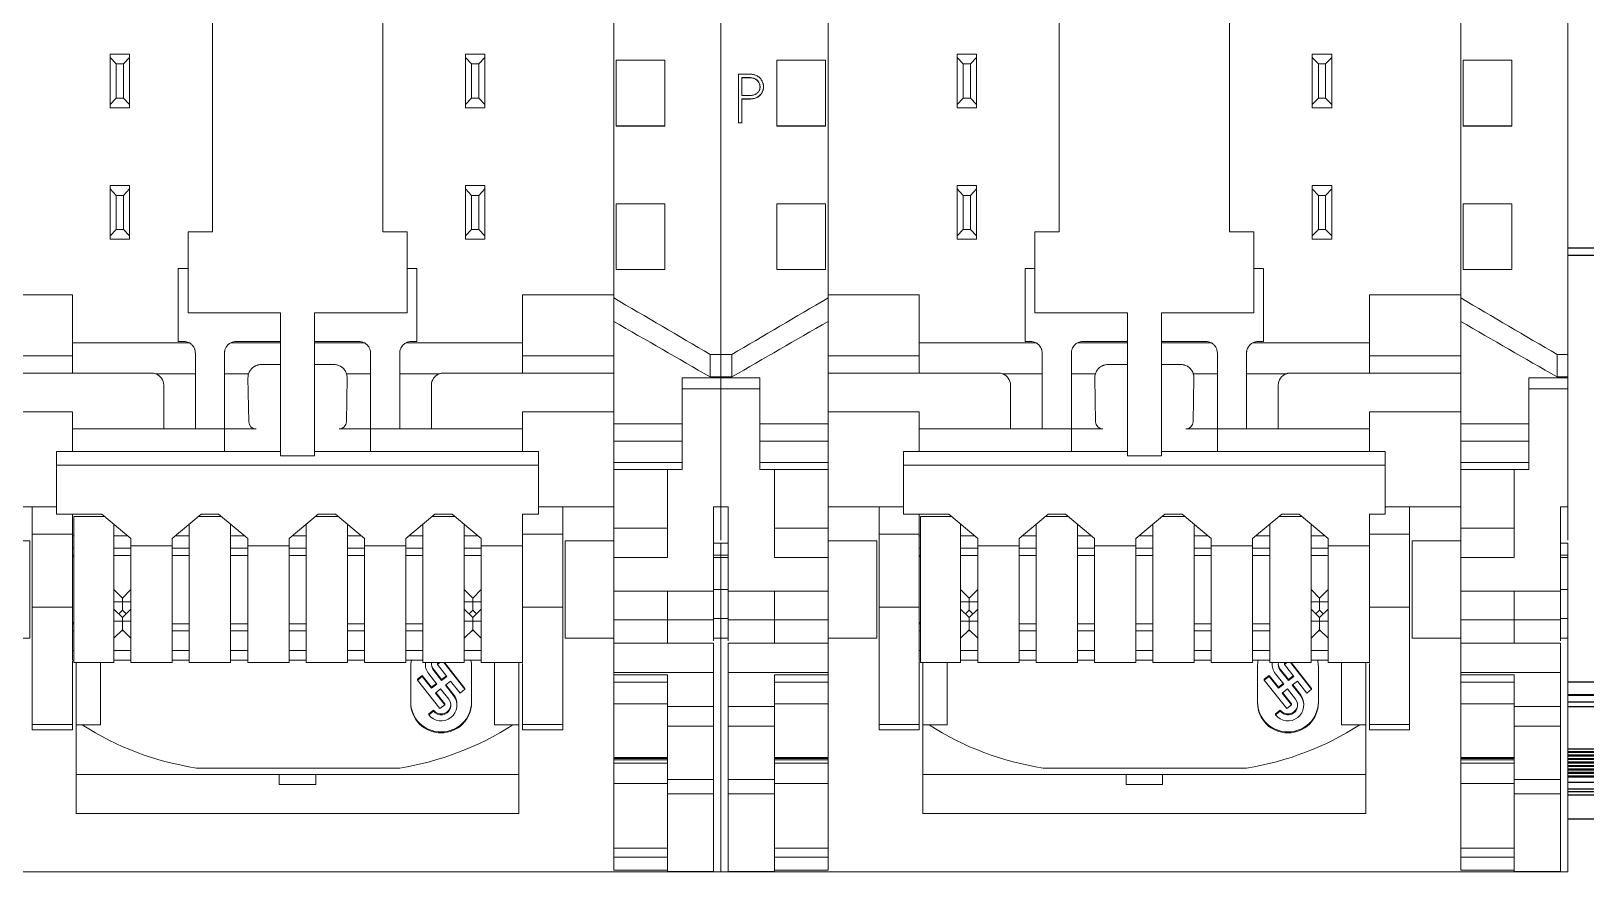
# Model space of a CAD drawing. Header units: millimetres. Extents: x 41350 to 54029, y 25852 to 34717.
# Drawn here: x 47092.9 to 47156.8, y 33420.9 to 33455.4 of the extents above; entities that cross this region are included whole.
import ezdxf

# ---------------------------------------------------------------- set-up
doc = ezdxf.new("R2010")
doc.units = ezdxf.units.MM
doc.set_wipeout_variables(frame=1)
doc.layers.add('! NO PLOT !', color=7, linetype='Continuous', true_color=0xff75dd, plot=False)
doc.layers.add('004-PI-DIN Šina', color=3, linetype='Continuous')
doc.layers.add('SI-ORMAR-Oprema', color=30, linetype='Continuous', lineweight=5)

# ---------------------------------------------------------------- blocks, each defined once
blk = doc.blocks.new('*U554')
at = {"layer": '004-PI-DIN Šina'}
for p, q in [((45.323, -50.15), (-241.3, -50.15)), ((45.323, -50.45), (-241.3, -50.45)), ((45.323, -67.987), (-241.3, -67.987)), ((-241.3, -68.487), (45.323, -68.487)), ((45.323, -68.535), (-241.3, -68.535)), ((45.323, -68.808), (-241.3, -68.808)), ((-241.3, -68.982), (45.323, -68.982)), ((45.323, -70.733), (-241.3, -70.733)), ((45.323, -70.842), (-241.3, -70.842)), ((45.323, -70.844), (-241.3, -70.844)), ((45.323, -70.878), (-241.3, -70.878)), ((45.323, -70.986), (-241.3, -70.986)), ((45.323, -70.987), (-241.3, -70.987)), ((45.323, -71.021), (-241.3, -71.021)), ((45.323, -71.129), (-241.3, -71.129)), ((45.323, -71.131), (-241.3, -71.131)), ((45.323, -71.165), (-241.3, -71.165)), ((45.323, -71.273), (-241.3, -71.273)), ((45.323, -71.274), (-241.3, -71.274)), ((45.323, -71.308), (-241.3, -71.308)), ((45.323, -71.416), (-241.3, -71.416)), ((45.323, -71.418), (-241.3, -71.418)), ((45.323, -71.452), (-241.3, -71.452)), ((45.323, -71.56), (-241.3, -71.56)), ((45.323, -71.562), (-241.3, -71.562)), ((45.323, -71.595), (-241.3, -71.595)), ((45.323, -71.703), (-241.3, -71.703)), ((45.323, -71.705), (-241.3, -71.705)), ((45.323, -71.739), (-241.3, -71.739)), ((45.323, -71.847), (-241.3, -71.847)), ((45.323, -71.849), (-241.3, -71.849)), ((45.323, -71.883), (-241.3, -71.883)), ((45.323, -72.107), (-241.3, -72.107)), ((45.323, -72.38), (-241.3, -72.38)), ((45.323, -72.492), (-241.3, -72.492)), ((45.323, -72.628), (-241.3, -72.628)), ((45.323, -73.62), (-241.3, -73.62))]:
    blk.add_line(p, q, dxfattribs=at)
blk = doc.blocks.new('6ES7531-7KF00-0AB0')
blk.add_wipeout([(-17.038, 69.029), (17.762, 69.029), (17.762, -77.96), (-17.038, -77.971)]).dxf.layer = 'SI-ORMAR-Oprema'
at = {"layer": 'SI-ORMAR-Oprema', "linetype": 'Continuous'}
for p, q in [((-17.038, 56.709), (-17.038, -56.709)), ((17.762, 56.709), (17.762, -56.709)), ((-12.638, 54.429), (-12.638, -54.387)), ((13.362, -54.387), (13.362, 54.429)), ((-3.138, -51.671), (-3.138, 49.229)), ((3.862, 49.229), (3.862, -51.671)), ((-14.738, -47.317), (-14.738, -44.616)), ((-12.738, -44.616), (-14.738, -44.616)), ((-12.738, -47.317), (-12.738, -44.616)), ((-7.338, -44.371), (-6.538, -44.371)), ((-7.338, -44.505), (-7.338, -44.371)), ((-7.338, -46.438), (-7.338, -44.505)), ((-7.088, -44.771), (-7.338, -44.505)), ((-6.538, -44.505), (-6.788, -44.771)), ((-6.538, -44.371), (-6.538, -44.505)), ((-6.538, -44.505), (-6.538, -46.438)), ((7.262, -44.371), (8.062, -44.371)), ((7.262, -44.505), (7.262, -44.371)), ((7.262, -46.438), (7.262, -44.505)), ((7.512, -44.771), (7.262, -44.505)), ((8.062, -44.505), (7.812, -44.771)), ((8.062, -44.371), (8.062, -44.505)), ((8.062, -44.505), (8.062, -46.438)), ((13.462, -47.317), (13.462, -44.616)), ((13.462, -44.616), (15.462, -44.616)), ((15.462, -47.317), (15.462, -44.616)), ((-16.317, -45.19), (-16.317, -47.192)), ((-16.175, -46.067), (-16.175, -45.331)), ((-6.788, -44.771), (-7.088, -44.771)), ((-7.088, -44.771), (-7.088, -46.171)), ((-6.788, -46.171), (-6.788, -44.771)), ((7.812, -44.771), (7.512, -44.771)), ((7.512, -44.771), (7.512, -46.171)), ((7.812, -46.171), (7.812, -44.771)), ((-15.29, -45.719), (-15.29, -45.712)), ((-16.175, -47.192), (-16.175, -46.209)), ((-7.338, -46.438), (-7.088, -46.171)), ((-7.338, -46.571), (-7.338, -46.438)), ((-6.538, -46.571), (-7.338, -46.571)), ((-7.088, -46.171), (-6.788, -46.171)), ((-6.788, -46.171), (-6.538, -46.438)), ((-6.538, -46.438), (-6.538, -46.571)), ((7.262, -46.438), (7.512, -46.171)), ((7.262, -46.571), (7.262, -46.438)), ((8.062, -46.571), (7.262, -46.571)), ((7.512, -46.171), (7.812, -46.171)), ((7.812, -46.171), (8.062, -46.438)), ((8.062, -46.438), (8.062, -46.571)), ((-16.317, -47.192), (-16.317, -47.198)), ((-16.317, -47.192), (-16.175, -47.192)), ((-16.175, -47.192), (-16.175, -47.198)), ((-14.738, -47.321), (-14.738, -47.317)), ((-12.738, -47.317), (-14.738, -47.317)), ((-12.738, -47.321), (-14.738, -47.321)), ((-12.738, -47.321), (-12.738, -47.317)), ((13.462, -47.321), (13.462, -47.317)), ((13.462, -47.317), (15.462, -47.317)), ((13.462, -47.321), (15.462, -47.321)), ((15.462, -47.321), (15.462, -47.317)), ((-7.338, -49.771), (-6.538, -49.771)), ((-7.338, -49.905), (-7.338, -49.771)), ((-6.538, -49.771), (-6.538, -49.905)), ((7.262, -49.771), (8.062, -49.771)), ((7.262, -49.905), (7.262, -49.771)), ((8.062, -49.771), (8.062, -49.905)), ((-7.338, -51.838), (-7.338, -49.905)), ((-7.088, -50.171), (-7.338, -49.905)), ((-7.088, -50.171), (-7.088, -51.571)), ((-6.788, -50.171), (-7.088, -50.171)), ((-6.538, -49.905), (-6.788, -50.171)), ((-6.788, -51.571), (-6.788, -50.171)), ((-6.538, -49.905), (-6.538, -51.838)), ((7.262, -51.838), (7.262, -49.905)), ((7.512, -50.171), (7.262, -49.905)), ((7.512, -50.171), (7.512, -51.571)), ((7.812, -50.171), (7.512, -50.171)), ((8.062, -49.905), (7.812, -50.171)), ((7.812, -51.571), (7.812, -50.171)), ((8.062, -49.905), (8.062, -51.838)), ((-14.738, -53.219), (-14.738, -50.518)), ((-12.738, -50.518), (-14.738, -50.518)), ((-12.738, -53.219), (-12.738, -50.518)), ((13.462, -53.219), (13.462, -50.518)), ((13.462, -50.518), (15.462, -50.518)), ((15.462, -53.219), (15.462, -50.518)), ((-7.338, -51.838), (-7.088, -51.571)), ((-7.088, -51.571), (-6.788, -51.571)), ((-6.788, -51.571), (-6.538, -51.838)), ((-4.138, -51.671), (-3.138, -51.671)), ((-4.138, -54.996), (-4.138, -51.671)), ((3.862, -51.671), (4.862, -51.671)), ((4.862, -51.671), (4.862, -55.001)), ((7.262, -51.838), (7.512, -51.571)), ((7.512, -51.571), (7.812, -51.571)), ((7.812, -51.571), (8.062, -51.838)), ((-7.338, -51.971), (-7.338, -51.838)), ((-6.538, -51.971), (-7.338, -51.971)), ((-6.538, -51.838), (-6.538, -51.971)), ((7.262, -51.971), (7.262, -51.838)), ((8.062, -51.971), (7.262, -51.971)), ((8.062, -51.838), (8.062, -51.971)), ((-14.738, -53.221), (-14.738, -53.219)), ((-12.738, -53.219), (-14.738, -53.219)), ((-12.738, -53.221), (-14.738, -53.221)), ((-12.738, -53.221), (-12.738, -53.219)), ((-4.538, -53.171), (-4.538, -56.171)), ((-4.138, -53.171), (-4.538, -53.171)), ((5.262, -53.171), (4.862, -53.171)), ((5.262, -56.171), (5.262, -53.171)), ((13.462, -53.221), (13.462, -53.219)), ((13.462, -53.219), (15.462, -53.219)), ((13.462, -53.221), (15.462, -53.221)), ((15.462, -53.221), (15.462, -53.219)), ((-8.888, -54.257), (-12.638, -54.257)), ((-8.888, -54.257), (-8.888, -56.226)), ((9.612, -54.257), (9.612, -56.226)), ((9.612, -54.257), (13.362, -54.257)), ((-12.638, -54.387), (-12.638, -55.355)), ((13.362, -55.355), (13.362, -54.387)), ((-12.638, -55.355), (-12.638, -59.554)), ((-0.338, -54.996), (-4.138, -54.996)), ((-0.338, -60.871), (-0.338, -54.996)), ((1.062, -54.996), (1.062, -60.871)), ((4.862, -55.001), (1.062, -55.001)), ((13.362, -59.554), (13.362, -55.355)), ((-8.888, -57.471), (-8.888, -56.226)), ((-4.096, -56.226), (-8.888, -56.226)), ((-4.538, -56.171), (-4.318, -56.171)), ((-0.338, -56.226), (-2.38, -56.226)), ((-2.158, -56.171), (-0.338, -56.171)), ((1.062, -56.171), (2.882, -56.171)), ((3.104, -56.226), (1.062, -56.226)), ((9.612, -56.226), (4.82, -56.226)), ((5.042, -56.171), (5.262, -56.171)), ((9.612, -57.471), (9.612, -56.226)), ((-17.038, -56.709), (-17.038, -57.634)), ((-16.598, -56.709), (-17.038, -56.709)), ((-16.598, -57.634), (-16.598, -56.709)), ((-8.888, -56.764), (-12.638, -56.764)), ((-3.838, -57.499), (-3.838, -56.651)), ((-2.638, -56.651), (-2.638, -57.499)), ((3.362, -57.499), (3.362, -56.651)), ((4.562, -56.651), (4.562, -57.499)), ((9.612, -56.764), (13.362, -56.764)), ((17.322, -56.709), (17.322, -57.634)), ((17.762, -56.709), (17.322, -56.709)), ((17.762, -56.709), (17.762, -57.634)), ((-8.888, -57.471), (-12.638, -57.471)), ((-5.638, -57.471), (-8.888, -57.471)), ((-3.838, -57.499), (-5.475, -57.499)), ((-3.838, -59.771), (-3.838, -57.499)), ((-2.638, -57.499), (-2.638, -59.771)), ((-1.649, -57.499), (-2.638, -57.499)), ((-1.138, -57.125), (-0.338, -57.125)), ((1.062, -57.125), (1.862, -57.125)), ((3.362, -57.499), (2.373, -57.499)), ((3.362, -59.771), (3.362, -57.499)), ((4.562, -57.499), (4.562, -59.771)), ((6.199, -57.499), (4.562, -57.499)), ((9.612, -57.471), (6.362, -57.471)), ((9.612, -57.471), (13.362, -57.471)), ((-17.038, -57.634), (-17.038, -57.675)), ((-16.598, -57.634), (-17.038, -57.634)), ((-17.038, -58.121), (-17.038, -57.675)), ((-17.038, -57.675), (-15.438, -57.675)), ((-17.038, -58.121), (-17.038, -62.971)), ((-15.438, -58.121), (-17.038, -58.121)), ((-15.438, -57.675), (-15.438, -59.554)), ((-5.138, -59.771), (-5.138, -57.971)), ((-1.643, -59.477), (-1.675, -57.671)), ((2.399, -57.671), (2.367, -59.477)), ((5.862, -57.971), (5.862, -59.771)), ((16.162, -57.675), (16.162, -59.554)), ((16.162, -57.675), (17.762, -57.675)), ((16.162, -58.121), (17.762, -58.121)), ((17.762, -57.634), (17.322, -57.634)), ((17.762, -57.634), (17.762, -57.675)), ((17.762, -58.121), (17.762, -57.675)), ((17.762, -58.121), (17.762, -62.971)), ((-8.888, -59.071), (-12.638, -59.071)), ((-8.888, -59.771), (-8.888, -59.071)), ((9.612, -59.071), (9.612, -59.771)), ((9.612, -59.071), (13.362, -59.071)), ((-15.438, -59.554), (-15.438, -60.275)), ((-12.638, -59.554), (-15.438, -59.554)), ((-12.638, -59.554), (-12.638, -60.275)), ((-8.888, -60.693), (-8.888, -59.771)), ((-5.138, -59.771), (-8.888, -59.771)), ((-3.838, -59.771), (-5.138, -59.771)), ((-3.838, -59.771), (-2.638, -59.771)), ((-2.638, -60.693), (-2.638, -59.771)), ((-1.343, -59.771), (-2.638, -59.771)), ((3.362, -59.771), (2.067, -59.771)), ((3.362, -59.771), (3.362, -60.693)), ((3.362, -59.771), (4.562, -59.771)), ((5.862, -59.771), (4.562, -59.771)), ((9.612, -59.771), (5.862, -59.771)), ((9.612, -60.693), (9.612, -59.771)), ((13.362, -60.275), (13.362, -59.554)), ((16.162, -59.554), (13.362, -59.554)), ((16.162, -60.275), (16.162, -59.554)), ((-15.438, -60.275), (-15.438, -61.154)), ((-12.638, -60.275), (-15.438, -60.275)), ((-12.638, -60.275), (-12.638, -61.154)), ((-9.538, -60.693), (-9.538, -61.263)), ((-0.338, -60.693), (-9.538, -60.693)), ((10.262, -60.693), (1.062, -60.693)), ((10.262, -60.693), (10.262, -61.263)), ((13.362, -61.154), (13.362, -60.275)), ((16.162, -60.275), (13.362, -60.275)), ((16.162, -61.154), (16.162, -60.275)), ((-15.438, -61.154), (-15.438, -61.432)), ((-12.638, -61.154), (-15.438, -61.154)), ((-12.638, -61.154), (-12.638, -61.432)), ((10.262, -61.263), (-9.538, -61.263)), ((-9.538, -63.271), (-9.538, -61.263)), ((1.062, -60.871), (-0.338, -60.871)), ((10.262, -63.271), (10.262, -61.263)), ((13.362, -61.432), (13.362, -61.154)), ((16.162, -61.154), (13.362, -61.154)), ((16.162, -61.432), (16.162, -61.154)), ((-12.638, -61.432), (-15.438, -61.432)), ((-14.838, -65.05), (-14.838, -61.432)), ((-12.638, -63.85), (-12.638, -61.432)), ((13.362, -63.85), (13.362, -61.432)), ((16.162, -61.432), (13.362, -61.432)), ((15.562, -65.05), (15.562, -61.432)), ((-17.038, -62.971), (-17.038, -64.333)), ((-16.738, -62.971), (-17.038, -62.971)), ((-16.738, -66.432), (-16.738, -62.971)), ((-9.538, -62.971), (-12.638, -62.971)), ((-10.538, -62.971), (-10.538, -64.1)), ((10.262, -62.971), (13.362, -62.971)), ((11.262, -62.971), (11.262, -64.1)), ((17.462, -66.432), (17.462, -62.971)), ((17.762, -62.971), (17.462, -62.971)), ((17.762, -62.971), (17.762, -64.333)), ((-12.638, -63.85), (-14.838, -63.85)), ((-12.638, -65.05), (-12.638, -63.85)), ((-9.538, -63.271), (-7.68, -63.271)), ((-8.888, -63.271), (-8.888, -64.167)), ((-8.838, -69.371), (-8.838, -63.371)), ((-7.561, -63.371), (-8.838, -63.371)), ((-7.68, -63.271), (-6.488, -64.271)), ((-7.188, -69.371), (-7.188, -63.684)), ((-4.788, -64.271), (-3.596, -63.271)), ((-4.088, -69.371), (-4.088, -63.684)), ((-2.761, -63.371), (-3.715, -63.371)), ((-3.596, -63.271), (-2.88, -63.271)), ((-2.88, -63.271), (-1.688, -64.271)), ((-2.388, -69.371), (-2.388, -63.684)), ((0.012, -64.271), (1.204, -63.271)), ((0.712, -69.371), (0.712, -63.684)), ((2.039, -63.371), (1.085, -63.371)), ((1.204, -63.271), (1.92, -63.271)), ((1.92, -63.271), (3.112, -64.271)), ((2.412, -69.371), (2.412, -63.684)), ((4.812, -64.271), (6.004, -63.271)), ((5.512, -69.371), (5.512, -63.684)), ((6.839, -63.371), (5.885, -63.371)), ((6.004, -63.271), (6.72, -63.271)), ((6.72, -63.271), (7.912, -64.271)), ((7.212, -69.371), (7.212, -63.684)), ((9.612, -63.271), (9.612, -64.571)), ((10.262, -63.271), (9.612, -63.271)), ((13.362, -65.05), (13.362, -63.85)), ((15.562, -63.85), (13.362, -63.85)), ((-16.738, -64.459), (-17.038, -64.459)), ((-10.638, -64.371), (-12.638, -64.371)), ((-10.638, -64.371), (-10.638, -67.786)), ((-10.538, -64.1), (-10.538, -67.096)), ((-8.888, -64.1), (-10.538, -64.1)), ((-8.888, -64.671), (-8.888, -64.167)), ((-8.838, -64.167), (-8.888, -64.167)), ((-6.612, -64.167), (-7.188, -64.167)), ((-6.488, -64.271), (-6.488, -64.571)), ((-4.788, -64.571), (-4.788, -64.271)), ((-4.088, -64.167), (-4.664, -64.167)), ((-1.812, -64.167), (-2.388, -64.167)), ((-1.688, -64.271), (-1.688, -64.571)), ((0.012, -64.571), (0.012, -64.271)), ((0.712, -64.167), (0.136, -64.167)), ((2.988, -64.167), (2.412, -64.167)), ((3.112, -64.271), (3.112, -64.571)), ((4.812, -64.571), (4.812, -64.271)), ((5.512, -64.167), (4.936, -64.167)), ((7.788, -64.167), (7.212, -64.167)), ((7.912, -64.271), (7.912, -64.571)), ((9.612, -64.1), (11.262, -64.1)), ((11.262, -64.1), (11.262, -67.096)), ((11.362, -64.371), (11.362, -67.786)), ((13.362, -64.371), (11.362, -64.371)), ((17.762, -64.459), (17.462, -64.459)), ((-16.738, -64.953), (-17.038, -64.953)), ((-12.638, -65.05), (-14.838, -65.05)), ((-12.638, -66.432), (-12.638, -65.05)), ((-8.888, -64.971), (-8.888, -64.671)), ((-8.838, -64.671), (-8.888, -64.671)), ((-8.888, -64.971), (-8.888, -65.021)), ((-8.888, -64.971), (-8.838, -64.971)), ((-8.888, -65.021), (-8.888, -67.721)), ((-8.838, -65.021), (-8.888, -65.021)), ((-6.488, -64.671), (-7.188, -64.671)), ((-7.188, -64.971), (-6.488, -64.971)), ((-6.488, -69.371), (-6.488, -64.571)), ((-4.788, -64.571), (-6.488, -64.571)), ((-4.788, -69.371), (-4.788, -64.571)), ((-4.088, -64.671), (-4.788, -64.671)), ((-4.788, -64.971), (-4.088, -64.971)), ((-1.688, -64.671), (-2.388, -64.671)), ((-2.388, -64.971), (-1.688, -64.971)), ((-1.688, -69.371), (-1.688, -64.571)), ((0.012, -64.571), (-1.688, -64.571)), ((0.012, -69.371), (0.012, -64.571)), ((0.712, -64.671), (0.012, -64.671)), ((0.012, -64.971), (0.712, -64.971)), ((3.112, -64.671), (2.412, -64.671)), ((2.412, -64.971), (3.112, -64.971)), ((3.112, -69.371), (3.112, -64.571)), ((4.812, -64.571), (3.112, -64.571)), ((4.812, -69.371), (4.812, -64.571)), ((5.512, -64.671), (4.812, -64.671)), ((4.812, -64.971), (5.512, -64.971)), ((7.912, -64.671), (7.212, -64.671)), ((7.212, -64.971), (7.912, -64.971)), ((7.912, -69.371), (7.912, -64.571)), ((9.612, -64.571), (7.912, -64.571)), ((9.612, -69.371), (9.612, -64.571)), ((13.362, -66.432), (13.362, -65.05)), ((13.362, -65.05), (15.562, -65.05)), ((17.462, -64.953), (17.762, -64.953)), ((-16.738, -66.371), (-17.038, -66.371)), ((-12.638, -66.432), (-14.838, -66.432)), ((-12.638, -67.62), (-12.638, -66.432)), ((-6.838, -66.721), (-7.188, -66.371)), ((-6.838, -66.721), (-6.488, -66.371)), ((7.562, -66.721), (7.212, -66.371)), ((7.562, -66.721), (7.912, -66.371)), ((13.362, -67.62), (13.362, -66.432)), ((13.362, -66.432), (15.562, -66.432)), ((17.462, -66.371), (17.762, -66.371)), ((-6.838, -66.871), (-7.188, -66.871)), ((-6.838, -66.871), (-6.838, -66.721)), ((-6.838, -66.871), (-6.838, -67.221)), ((-6.838, -66.871), (-6.488, -66.871)), ((7.562, -66.871), (7.212, -66.871)), ((7.562, -66.871), (7.562, -66.721)), ((7.562, -66.871), (7.562, -67.221)), ((7.562, -66.871), (7.912, -66.871)), ((-17.038, -68.371), (-17.038, -67.553)), ((-16.738, -67.553), (-17.038, -67.553)), ((-12.638, -67.62), (-14.838, -67.62)), ((-12.638, -68.572), (-12.638, -67.62)), ((-8.888, -67.096), (-10.538, -67.096)), ((-8.888, -67.721), (-8.888, -67.771)), ((-8.888, -67.721), (-8.838, -67.721)), ((-6.838, -67.521), (-7.188, -67.171)), ((-6.838, -67.671), (-7.188, -67.671)), ((-6.988, -67.371), (-6.838, -67.221)), ((-6.838, -67.521), (-6.488, -67.171)), ((-6.838, -67.221), (-6.688, -67.371)), ((-6.838, -67.521), (-6.838, -67.671)), ((-6.838, -67.671), (-6.838, -68.021)), ((-6.838, -67.671), (-6.488, -67.671)), ((7.562, -67.521), (7.212, -67.171)), ((7.562, -67.671), (7.212, -67.671)), ((7.412, -67.371), (7.562, -67.221)), ((7.562, -67.521), (7.912, -67.171)), ((7.562, -67.221), (7.712, -67.371)), ((7.562, -67.521), (7.562, -67.671)), ((7.562, -67.671), (7.562, -68.021)), ((7.562, -67.671), (7.912, -67.671)), ((9.612, -67.096), (11.262, -67.096)), ((13.362, -68.572), (13.362, -67.62)), ((13.362, -67.62), (15.562, -67.62)), ((17.462, -67.553), (17.762, -67.553)), ((17.762, -68.371), (17.762, -67.553)), ((-10.638, -67.786), (-10.638, -68.371)), ((-8.888, -68.071), (-8.888, -67.771)), ((-8.888, -67.771), (-8.838, -67.771)), ((-8.888, -68.871), (-8.888, -68.071)), ((-8.838, -68.071), (-8.888, -68.071)), ((-7.188, -68.371), (-6.838, -68.021)), ((-6.788, -68.071), (-6.888, -68.071)), ((-6.838, -68.021), (-6.488, -68.371)), ((-4.788, -67.771), (-4.088, -67.771)), ((-4.088, -68.071), (-4.788, -68.071)), ((-2.388, -67.771), (-1.688, -67.771)), ((-1.688, -68.071), (-2.388, -68.071)), ((0.012, -67.771), (0.712, -67.771)), ((0.712, -68.071), (0.012, -68.071)), ((2.412, -67.771), (3.112, -67.771)), ((3.112, -68.071), (2.412, -68.071)), ((4.812, -67.771), (5.512, -67.771)), ((5.512, -68.071), (4.812, -68.071)), ((7.212, -68.371), (7.562, -68.021)), ((7.612, -68.071), (7.512, -68.071)), ((7.562, -68.021), (7.912, -68.371)), ((11.362, -67.786), (11.362, -68.371)), ((-17.038, -68.371), (-17.038, -77.971)), ((-17.038, -68.371), (-16.738, -68.371)), ((-16.738, -68.571), (-16.738, -69.771)), ((-12.638, -68.571), (-14.838, -68.571)), ((-12.638, -68.371), (-10.638, -68.371)), ((-12.638, -68.571), (-12.638, -69.771)), ((-8.888, -69.271), (-8.888, -68.871)), ((-8.838, -68.871), (-8.888, -68.871)), ((-6.488, -68.871), (-7.188, -68.871)), ((-4.088, -68.871), (-4.788, -68.871)), ((-1.688, -68.871), (-2.388, -68.871)), ((0.712, -68.871), (0.012, -68.871)), ((3.112, -68.871), (2.412, -68.871)), ((5.512, -68.871), (4.812, -68.871)), ((7.912, -68.871), (7.212, -68.871)), ((11.362, -68.371), (13.362, -68.371)), ((13.362, -68.571), (13.362, -69.771)), ((13.362, -68.571), (15.562, -68.571)), ((17.462, -68.371), (17.762, -68.371)), ((17.462, -68.571), (17.462, -69.771)), ((17.762, -68.371), (17.762, -77.971)), ((-8.838, -69.271), (-8.888, -69.271)), ((-8.838, -69.371), (-7.188, -69.371)), ((-8.738, -71.931), (-8.738, -69.372)), ((-7.738, -71.931), (-7.738, -69.372)), ((-6.488, -69.271), (-7.188, -69.271)), ((-6.488, -69.371), (-4.788, -69.371)), ((-4.088, -69.271), (-4.788, -69.271)), ((-4.088, -69.371), (-2.388, -69.371)), ((-1.688, -69.271), (-2.388, -69.271)), ((-1.688, -69.371), (0.012, -69.371)), ((0.712, -69.271), (0.012, -69.271)), ((0.712, -69.371), (2.412, -69.371)), ((3.112, -69.271), (2.412, -69.271)), ((3.112, -69.371), (4.812, -69.371)), ((5.512, -69.271), (4.812, -69.271)), ((5.012, -69.535), (5.012, -71.022)), ((5.512, -69.371), (7.212, -69.371)), ((5.613, -69.396), (5.613, -69.435)), ((6.284, -70.066), (5.948, -69.639)), ((5.948, -69.639), (5.948, -69.679)), ((6.165, -69.371), (6.115, -69.41)), ((6.215, -69.371), (6.115, -69.449)), ((6.115, -69.41), (6.115, -69.449)), ((6.115, -69.449), (6.499, -69.938)), ((7.235, -70.469), (6.371, -69.371)), ((7.235, -70.429), (6.401, -69.371)), ((7.912, -69.271), (7.212, -69.271)), ((7.512, -71.022), (7.512, -69.535)), ((7.912, -69.371), (9.612, -69.371)), ((8.462, -69.372), (8.462, -71.931)), ((9.462, -71.931), (9.462, -69.372)), ((-16.738, -71.173), (-16.738, -69.771)), ((-12.638, -69.771), (-16.738, -69.771)), ((-14.838, -71.173), (-14.838, -69.871)), ((-12.638, -69.871), (-14.838, -69.871)), ((-12.638, -70.171), (-14.838, -70.171)), ((-12.638, -69.871), (-12.638, -69.771)), ((-12.638, -70.171), (-12.638, -69.871)), ((-12.638, -71.07), (-12.638, -70.171)), ((5.486, -69.897), (5.289, -70.05)), ((5.486, -69.936), (5.289, -70.089)), ((5.289, -70.05), (5.289, -70.089)), ((5.289, -70.089), (6.212, -71.261)), ((5.871, -70.386), (5.486, -69.897)), ((5.486, -69.897), (5.486, -69.936)), ((5.871, -70.425), (5.486, -69.936)), ((5.751, -69.831), (6.087, -70.257)), ((6.067, -70.233), (5.871, -70.386)), ((6.087, -70.257), (5.871, -70.425)), ((6.284, -70.105), (5.948, -69.679)), ((6.48, -69.913), (6.284, -70.066)), ((6.499, -69.938), (6.284, -70.105)), ((6.284, -70.066), (6.284, -70.105)), ((6.438, -70.3), (6.653, -70.133)), ((6.653, -70.133), (7.038, -70.621)), ((13.362, -69.871), (13.362, -69.771)), ((13.362, -69.771), (17.462, -69.771)), ((13.362, -70.171), (13.362, -69.871)), ((13.362, -69.871), (15.562, -69.871)), ((13.362, -71.07), (13.362, -70.171)), ((13.362, -70.171), (15.562, -70.171)), ((15.562, -71.173), (15.562, -69.871)), ((17.462, -71.173), (17.462, -69.771)), ((5.871, -70.386), (5.871, -70.425)), ((6.025, -70.62), (6.241, -70.453)), ((6.409, -71.108), (6.025, -70.62)), ((6.409, -71.069), (6.044, -70.605)), ((6.241, -70.453), (6.576, -70.879)), ((6.773, -70.726), (6.438, -70.3)), ((6.773, -70.687), (6.457, -70.285)), ((6.773, -70.687), (6.773, -70.726)), ((7.038, -70.621), (7.235, -70.469)), ((7.235, -70.429), (7.235, -70.469)), ((-16.738, -71.989), (-16.738, -71.173)), ((-14.838, -71.173), (-16.738, -71.173)), ((-12.638, -71.07), (-14.838, -71.07)), ((-14.838, -71.989), (-14.838, -71.173)), ((-12.638, -73.271), (-12.638, -71.07)), ((5.948, -71.327), (5.751, -71.48)), ((5.948, -71.366), (5.751, -71.519)), ((5.751, -71.48), (5.751, -71.519)), ((5.948, -71.327), (5.948, -71.366)), ((6.212, -71.261), (6.409, -71.108)), ((6.409, -71.069), (6.409, -71.108)), ((6.911, -71.123), (6.911, -71.083)), ((13.362, -73.271), (13.362, -71.07)), ((13.362, -71.07), (15.562, -71.07)), ((15.562, -71.989), (15.562, -71.173)), ((15.562, -71.173), (17.462, -71.173)), ((17.462, -71.989), (17.462, -71.173)), ((-16.738, -71.989), (-16.738, -74.176)), ((-14.838, -71.989), (-16.738, -71.989)), ((-14.838, -71.989), (-14.838, -74.176)), ((-10.538, -72.138), (-10.538, -71.921)), ((-8.888, -71.921), (-10.538, -71.921)), ((-10.538, -72.138), (-8.888, -72.138)), ((-8.888, -72.138), (-8.888, -71.921)), ((-8.738, -71.932), (-8.738, -71.931)), ((-8.738, -71.931), (-7.738, -71.931)), ((-8.738, -71.932), (-8.487, -71.932)), ((-8.738, -73.971), (-8.738, -71.932)), ((-8.487, -71.932), (-7.738, -71.932)), ((-7.738, -71.932), (-7.738, -71.931)), ((8.462, -71.931), (8.462, -71.932)), ((8.462, -71.931), (9.462, -71.931)), ((8.462, -71.932), (9.211, -71.932)), ((9.211, -71.932), (9.462, -71.932)), ((9.462, -71.932), (9.462, -71.931)), ((9.462, -73.971), (9.462, -71.932)), ((9.612, -72.138), (9.612, -71.921)), ((9.612, -71.921), (11.262, -71.921)), ((9.612, -72.138), (11.262, -72.138)), ((11.262, -72.138), (11.262, -71.921)), ((15.562, -71.989), (15.562, -74.176)), ((15.562, -71.989), (17.462, -71.989)), ((17.462, -71.989), (17.462, -74.176)), ((-14.838, -73.271), (-12.638, -73.271)), ((-12.638, -73.3), (-14.838, -73.3)), ((-12.638, -73.307), (-14.838, -73.307)), ((-12.638, -73.371), (-14.838, -73.371)), ((-12.638, -73.307), (-12.638, -73.3)), ((-12.638, -73.371), (-12.638, -73.307)), ((-12.638, -73.371), (-12.638, -73.509)), ((13.362, -73.271), (15.562, -73.271)), ((13.362, -73.307), (13.362, -73.3)), ((15.562, -73.3), (13.362, -73.3)), ((13.362, -73.371), (13.362, -73.307)), ((13.362, -73.307), (15.562, -73.307)), ((13.362, -73.371), (13.362, -73.509)), ((13.362, -73.371), (15.562, -73.371)), ((-12.638, -73.509), (-14.838, -73.509)), ((-12.638, -73.509), (-12.638, -74.333)), ((-8.738, -75.571), (-8.738, -73.971)), ((-8.738, -73.971), (9.462, -73.971)), ((-3.794, -73.704), (4.561, -73.704)), ((-0.388, -73.971), (-0.388, -74.376)), ((1.112, -73.971), (1.112, -74.376)), ((9.462, -75.571), (9.462, -73.971)), ((13.362, -73.509), (13.362, -74.333)), ((13.362, -73.509), (15.562, -73.509)), ((-16.738, -74.763), (-16.738, -74.176)), ((-14.838, -74.176), (-16.738, -74.176)), ((-14.838, -74.763), (-14.838, -74.176)), ((-12.638, -74.333), (-14.838, -74.333)), ((-12.638, -74.333), (-12.638, -76.998)), ((-0.388, -74.376), (1.112, -74.376)), ((13.362, -74.333), (13.362, -76.998)), ((13.362, -74.333), (15.562, -74.333)), ((15.562, -74.763), (15.562, -74.176)), ((15.562, -74.176), (17.462, -74.176)), ((17.462, -74.763), (17.462, -74.176)), ((-14.838, -74.763), (-16.738, -74.763)), ((15.562, -74.763), (17.462, -74.763)), ((-8.738, -75.571), (9.462, -75.571)), ((-12.638, -76.998), (-14.838, -76.998)), ((-12.638, -76.998), (-12.638, -77.365)), ((13.362, -76.998), (13.362, -77.365)), ((13.362, -76.998), (15.562, -76.998)), ((-14.838, -77.365), (-14.838, -77.896)), ((-12.638, -77.365), (-14.838, -77.365)), ((-14.838, -77.896), (-12.638, -77.896)), ((-12.638, -77.896), (-14.838, -77.896)), ((-12.638, -77.365), (-12.638, -77.896)), ((-12.638, -77.896), (-12.638, -77.896)), ((13.362, -77.365), (13.362, -77.896)), ((13.362, -77.365), (15.562, -77.365)), ((13.362, -77.896), (13.362, -77.896)), ((13.362, -77.896), (15.562, -77.896)), ((13.362, -77.896), (15.562, -77.896)), ((15.562, -77.365), (15.562, -77.896)), ((-15.097, -77.971), (-17.038, -77.971)), ((-16.738, -77.96), (-14.838, -77.96)), ((-14.838, -77.96), (-16.738, -77.96)), ((16.163, -77.971), (-15.097, -77.971)), ((15.562, -77.96), (17.462, -77.96)), ((15.562, -77.96), (17.462, -77.96)), ((17.762, -77.971), (16.163, -77.971))]:
    blk.add_line(p, q, dxfattribs=at)
for centre, radius, start, end in [((-4.318, -56.651), 0.48, 62.4533, 90), ((-2.158, -56.651), 0.48, 90, 117.5467), ((2.882, -56.651), 0.48, 62.4533, 90), ((5.042, -56.651), 0.48, 90, 117.5467), ((-5.638, -57.971), 0.5, 0, 71.01159), ((6.362, -57.971), 0.5, 108.98841, 180), ((-1.343, -59.471), 0.3, 181, 270), ((2.067, -59.471), 0.3, 270, 359)]:
    blk.add_arc(centre, radius, start, end, dxfattribs=at)
for centre, major_axis, start_param, end_param in [((6.262, -69.535), (1.25, 0), 2.927081, 3.141593), ((6.262, -69.435), (0.649, 0), 3.042589, 3.804818), ((6.262, -69.396), (0.649, 0), 3.103604, 3.141549), ((6.262, -69.435), (-0.399, 0), 6.121742, 6.94641), ((6.262, -69.396), (-0.399, 0), 0.049486, 0.663225), ((6.262, -69.535), (1.25, 0), 0, 0.214512), ((6.262, -71.123), (0.649, 0), 3.804818, 6.94641), ((6.262, -71.123), (-0.399, 0), 0.663225, 3.804818), ((6.262, -71.083), (0.649, 0), 6.283142, 6.94641), ((6.262, -70.983), (1.25, 0), 3.141593, 6.283185), ((6.262, -71.022), (1.25, 0), 3.141593, 6.283185), ((6.262, -71.083), (-0.399, 0), 0.663225, 3.092069), ((-1.971, -61.967), (11.977, 0), 4.137237, 4.559632), ((2.624, -61.827), (12.135, 0), 4.872685, 5.28613)]:
    blk.add_ellipse(centre, major_axis=major_axis, ratio=0.991445, start_param=start_param, end_param=end_param, dxfattribs=at)
for points, knots in [([(-16.175, -46.209), (-16.124, -46.209), (-16.072, -46.208), (-15.969, -46.209), (-15.917, -46.21), (-15.84, -46.208), (-15.814, -46.207), (-15.775, -46.204), (-15.762, -46.203), (-15.737, -46.199), (-15.724, -46.197), (-15.685, -46.19), (-15.66, -46.184), (-15.611, -46.168), (-15.587, -46.159), (-15.552, -46.141), (-15.541, -46.135), (-15.519, -46.122), (-15.508, -46.115), (-15.476, -46.093), (-15.456, -46.076), (-15.428, -46.05), (-15.419, -46.04), (-15.402, -46.021), (-15.393, -46.011), (-15.37, -45.98), (-15.356, -45.958), (-15.338, -45.924), (-15.333, -45.912), (-15.322, -45.888), (-15.318, -45.876), (-15.306, -45.839), (-15.3, -45.814), (-15.294, -45.776), (-15.293, -45.763), (-15.291, -45.737), (-15.29, -45.724), (-15.29, -45.685), (-15.292, -45.659), (-15.298, -45.621), (-15.301, -45.608), (-15.307, -45.583), (-15.31, -45.57), (-15.322, -45.533), (-15.331, -45.509), (-15.348, -45.474), (-15.354, -45.463), (-15.367, -45.44), (-15.374, -45.429), (-15.396, -45.397), (-15.429, -45.357), (-15.467, -45.322), (-15.498, -45.299), (-15.508, -45.291), (-15.53, -45.277), (-15.541, -45.27), (-15.575, -45.251), (-15.599, -45.241), (-15.635, -45.227), (-15.647, -45.223), (-15.672, -45.216), (-15.685, -45.213), (-15.748, -45.199), (-15.799, -45.193), (-15.876, -45.189), (-15.902, -45.188), (-15.954, -45.188), (-16.006, -45.188), (-16.058, -45.189), (-16.11, -45.19), (-16.187, -45.19), (-16.265, -45.19), (-16.317, -45.19)], [0, 0, 0, 0, 0.0625, 0.0625, 0.125, 0.125, 0.15625, 0.15625, 0.171875, 0.171875, 0.1875, 0.1875, 0.21875, 0.21875, 0.25, 0.25, 0.265625, 0.265625, 0.28125, 0.28125, 0.3125, 0.3125, 0.328125, 0.328125, 0.34375, 0.34375, 0.375, 0.375, 0.390625, 0.390625, 0.40625, 0.40625, 0.4375, 0.4375, 0.453125, 0.453125, 0.46875, 0.46875, 0.5, 0.5, 0.515625, 0.515625, 0.53125, 0.53125, 0.5625, 0.5625, 0.578125, 0.578125, 0.59375, 0.59375, 0.625, 0.65625, 0.65625, 0.671875, 0.671875, 0.6875, 0.6875, 0.71875, 0.71875, 0.734375, 0.734375, 0.75, 0.75, 0.8125, 0.8125, 0.84375, 0.84375, 0.875, 0.90625, 0.90625, 0.9375, 1, 1, 1, 1]), ([(-16.175, -45.331), (-16.136, -45.331), (-16.098, -45.332), (-16.04, -45.332), (-16.02, -45.332), (-15.981, -45.331), (-15.923, -45.329), (-15.865, -45.328), (-15.788, -45.334), (-15.749, -45.34), (-15.701, -45.355), (-15.692, -45.358), (-15.673, -45.365), (-15.664, -45.369), (-15.637, -45.381), (-15.62, -45.39), (-15.594, -45.406), (-15.586, -45.412), (-15.57, -45.424), (-15.562, -45.43), (-15.54, -45.45), (-15.527, -45.464), (-15.508, -45.487), (-15.502, -45.495), (-15.49, -45.512), (-15.485, -45.52), (-15.47, -45.546), (-15.462, -45.564), (-15.451, -45.592), (-15.448, -45.601), (-15.443, -45.62), (-15.441, -45.63), (-15.435, -45.659), (-15.433, -45.679), (-15.432, -45.709), (-15.432, -45.719), (-15.433, -45.739), (-15.434, -45.749), (-15.438, -45.778), (-15.442, -45.798), (-15.45, -45.826), (-15.454, -45.835), (-15.461, -45.854), (-15.466, -45.863), (-15.48, -45.889), (-15.49, -45.906), (-15.509, -45.929), (-15.516, -45.937), (-15.529, -45.951), (-15.537, -45.958), (-15.559, -45.978), (-15.575, -45.989), (-15.6, -46.005), (-15.609, -46.01), (-15.627, -46.02), (-15.636, -46.024), (-15.663, -46.036), (-15.682, -46.043), (-15.71, -46.051), (-15.72, -46.053), (-15.74, -46.057), (-15.749, -46.059), (-15.779, -46.063), (-15.799, -46.065), (-15.838, -46.067), (-15.858, -46.067), (-15.898, -46.068), (-15.938, -46.068), (-15.977, -46.067), (-16.017, -46.067), (-16.037, -46.067), (-16.096, -46.067), (-16.136, -46.067), (-16.175, -46.067)], [0, 0, 0, 0, 0.0625, 0.0625, 0.09375, 0.09375, 0.125, 0.1875, 0.1875, 0.25, 0.25, 0.265625, 0.265625, 0.28125, 0.28125, 0.3125, 0.3125, 0.328125, 0.328125, 0.34375, 0.34375, 0.375, 0.375, 0.390625, 0.390625, 0.40625, 0.40625, 0.4375, 0.4375, 0.453125, 0.453125, 0.46875, 0.46875, 0.5, 0.5, 0.515625, 0.515625, 0.53125, 0.53125, 0.5625, 0.5625, 0.578125, 0.578125, 0.59375, 0.59375, 0.625, 0.625, 0.640625, 0.640625, 0.65625, 0.65625, 0.6875, 0.6875, 0.703125, 0.703125, 0.71875, 0.71875, 0.75, 0.75, 0.765625, 0.765625, 0.78125, 0.78125, 0.8125, 0.8125, 0.84375, 0.84375, 0.875, 0.90625, 0.90625, 0.9375, 0.9375, 1, 1, 1, 1]), ([(-15.432, -45.717), (-15.432, -45.715), (-15.432, -45.712), (-15.432, -45.7), (-15.433, -45.69), (-15.435, -45.67), (-15.436, -45.66), (-15.441, -45.631), (-15.447, -45.612), (-15.46, -45.574), (-15.468, -45.556), (-15.487, -45.522), (-15.498, -45.505), (-15.523, -45.474), (-15.537, -45.46), (-15.566, -45.433), (-15.582, -45.421), (-15.615, -45.399), (-15.632, -45.389), (-15.668, -45.373), (-15.687, -45.366), (-15.715, -45.357), (-15.725, -45.354), (-15.744, -45.349), (-15.754, -45.347), (-15.783, -45.342), (-15.803, -45.339), (-15.861, -45.335), (-15.901, -45.335), (-15.959, -45.336), (-15.979, -45.337), (-16.018, -45.338), (-16.038, -45.338), (-16.097, -45.338), (-16.136, -45.337), (-16.175, -45.338)], [0, 0, 0, 0, 0.007629, 0.007629, 0.03864, 0.03864, 0.069652, 0.069652, 0.131675, 0.131675, 0.193698, 0.193698, 0.255722, 0.255722, 0.317745, 0.317745, 0.379768, 0.379768, 0.441791, 0.441791, 0.503814, 0.503814, 0.534826, 0.534826, 0.565838, 0.565838, 0.627861, 0.627861, 0.751907, 0.751907, 0.81393, 0.81393, 0.875954, 0.875954, 1, 1, 1, 1]), ([(-15.29, -45.718), (-15.29, -45.743), (-15.292, -45.768), (-15.298, -45.806), (-15.3, -45.819), (-15.306, -45.844), (-15.31, -45.856), (-15.322, -45.894), (-15.332, -45.917), (-15.356, -45.963), (-15.369, -45.985), (-15.393, -46.016), (-15.401, -46.026), (-15.418, -46.046), (-15.445, -46.074), (-15.475, -46.098), (-15.507, -46.121), (-15.518, -46.128), (-15.54, -46.141), (-15.552, -46.147), (-15.586, -46.164), (-15.61, -46.174), (-15.647, -46.186), (-15.66, -46.19), (-15.685, -46.196), (-15.698, -46.199), (-15.761, -46.21), (-15.813, -46.214), (-15.916, -46.216), (-15.968, -46.215), (-16.072, -46.215), (-16.123, -46.215), (-16.175, -46.215)], [0, 0, 0, 0, 0.06514, 0.06514, 0.098528, 0.098528, 0.131915, 0.131915, 0.198691, 0.198691, 0.265467, 0.265467, 0.298855, 0.298855, 0.332243, 0.399018, 0.399018, 0.432406, 0.432406, 0.465794, 0.465794, 0.53257, 0.53257, 0.565958, 0.565958, 0.599346, 0.599346, 0.732897, 0.732897, 0.866449, 0.866449, 1, 1, 1, 1]), ([(-3.838, -56.651), (-3.838, -56.63), (-3.839, -56.609), (-3.845, -56.566), (-3.849, -56.545), (-3.858, -56.514), (-3.861, -56.503), (-3.869, -56.483), (-3.872, -56.472), (-3.885, -56.442), (-3.895, -56.423), (-3.912, -56.395), (-3.918, -56.386), (-3.931, -56.368), (-3.937, -56.359), (-3.958, -56.333), (-3.973, -56.317), (-4.005, -56.287), (-4.022, -56.273), (-4.048, -56.254), (-4.058, -56.248), (-4.077, -56.236), (-4.086, -56.231), (-4.096, -56.226)], [0, 0, 0, 0, 0.125, 0.125, 0.25, 0.25, 0.3125, 0.3125, 0.375, 0.375, 0.5, 0.5, 0.5625, 0.5625, 0.625, 0.625, 0.75, 0.75, 0.875, 0.875, 0.9375, 0.9375, 1, 1, 1, 1]), ([(-2.38, -56.226), (-2.399, -56.236), (-2.418, -56.247), (-2.445, -56.266), (-2.454, -56.273), (-2.471, -56.287), (-2.479, -56.294), (-2.503, -56.317), (-2.518, -56.333), (-2.538, -56.358), (-2.545, -56.367), (-2.557, -56.385), (-2.563, -56.394), (-2.592, -56.442), (-2.609, -56.481), (-2.623, -56.534), (-2.626, -56.544), (-2.63, -56.566), (-2.632, -56.576), (-2.637, -56.609), (-2.638, -56.63), (-2.638, -56.651)], [0, 0, 0, 0, 0.125, 0.125, 0.1875, 0.1875, 0.25, 0.25, 0.375, 0.375, 0.4375, 0.4375, 0.5, 0.5, 0.75, 0.75, 0.8125, 0.8125, 0.875, 0.875, 1, 1, 1, 1]), ([(3.362, -56.651), (3.362, -56.608), (3.356, -56.566), (3.339, -56.503), (3.332, -56.482), (3.315, -56.442), (3.305, -56.423), (3.288, -56.395), (3.282, -56.386), (3.269, -56.368), (3.263, -56.359), (3.242, -56.333), (3.212, -56.301), (3.178, -56.273), (3.151, -56.254), (3.142, -56.248), (3.123, -56.236), (3.114, -56.231), (3.104, -56.226)], [0, 0, 0, 0, 0.25, 0.25, 0.375, 0.375, 0.5, 0.5, 0.5625, 0.5625, 0.625, 0.625, 0.75, 0.875, 0.875, 0.9375, 0.9375, 1, 1, 1, 1]), ([(4.82, -56.226), (4.8, -56.236), (4.782, -56.248), (4.746, -56.273), (4.729, -56.287), (4.705, -56.309), (4.697, -56.317), (4.682, -56.333), (4.675, -56.342), (4.655, -56.367), (4.642, -56.385), (4.625, -56.413), (4.62, -56.423), (4.61, -56.442), (4.605, -56.452), (4.592, -56.482), (4.578, -56.523), (4.569, -56.566), (4.565, -56.598), (4.564, -56.608), (4.562, -56.63), (4.562, -56.641), (4.562, -56.651)], [0, 0, 0, 0, 0.125, 0.125, 0.25, 0.25, 0.3125, 0.3125, 0.375, 0.375, 0.5, 0.5, 0.5625, 0.5625, 0.625, 0.625, 0.75, 0.875, 0.875, 0.9375, 0.9375, 1, 1, 1, 1]), ([(-5.475, -57.499), (-5.501, -57.49), (-5.527, -57.483), (-5.581, -57.474), (-5.61, -57.471), (-5.638, -57.471)], [0, 0, 0, 0, 0.5, 0.5, 1, 1, 1, 1]), ([(-1.675, -57.671), (-1.675, -57.642), (-1.673, -57.613), (-1.665, -57.556), (-1.658, -57.527), (-1.649, -57.499)], [0, 0, 0, 0, 0.5, 0.5, 1, 1, 1, 1]), ([(-1.649, -57.499), (-1.642, -57.477), (-1.634, -57.455), (-1.618, -57.422), (-1.612, -57.411), (-1.6, -57.389), (-1.593, -57.378), (-1.579, -57.356), (-1.571, -57.345), (-1.555, -57.324), (-1.546, -57.314), (-1.528, -57.293), (-1.518, -57.283), (-1.498, -57.264), (-1.487, -57.254), (-1.454, -57.227), (-1.43, -57.211), (-1.391, -57.188), (-1.377, -57.181), (-1.35, -57.169), (-1.335, -57.163), (-1.306, -57.152), (-1.291, -57.147), (-1.261, -57.139), (-1.246, -57.136), (-1.201, -57.128), (-1.17, -57.125), (-1.138, -57.125)], [0, 0, 0, 0, 0.125, 0.125, 0.1875, 0.1875, 0.25, 0.25, 0.3125, 0.3125, 0.375, 0.375, 0.4375, 0.4375, 0.5, 0.5, 0.625, 0.625, 0.6875, 0.6875, 0.75, 0.75, 0.8125, 0.8125, 0.875, 0.875, 1, 1, 1, 1]), ([(1.862, -57.125), (1.894, -57.125), (1.925, -57.128), (1.971, -57.136), (1.986, -57.14), (2.016, -57.148), (2.031, -57.152), (2.074, -57.168), (2.102, -57.181), (2.141, -57.203), (2.153, -57.211), (2.178, -57.228), (2.189, -57.237), (2.212, -57.255), (2.223, -57.264), (2.243, -57.284), (2.253, -57.294), (2.28, -57.324), (2.296, -57.346), (2.325, -57.389), (2.337, -57.411), (2.358, -57.455), (2.366, -57.477), (2.373, -57.499)], [0, 0, 0, 0, 0.125, 0.125, 0.1875, 0.1875, 0.25, 0.25, 0.375, 0.375, 0.4375, 0.4375, 0.5, 0.5, 0.5625, 0.5625, 0.625, 0.625, 0.75, 0.75, 0.875, 0.875, 1, 1, 1, 1]), ([(2.373, -57.499), (2.382, -57.527), (2.389, -57.556), (2.397, -57.613), (2.399, -57.642), (2.399, -57.671)], [0, 0, 0, 0, 0.5, 0.5, 1, 1, 1, 1]), ([(6.362, -57.471), (6.334, -57.471), (6.306, -57.474), (6.265, -57.481), (6.252, -57.484), (6.225, -57.49), (6.212, -57.494), (6.199, -57.499)], [0, 0, 0, 0, 0.5, 0.5, 0.75, 0.75, 1, 1, 1, 1]), ([(-17.038, -65.055), (-17.038, -65.191), (-17.038, -65.348), (-17.038, -65.712), (-17.038, -65.928), (-17.038, -66.221), (-17.038, -66.296), (-17.038, -66.371)], [0, 0, 0, 0, 0.390088, 0.390088, 0.846458, 0.846458, 1, 1, 1, 1]), ([(17.762, -65.055), (17.762, -65.191), (17.762, -65.348), (17.762, -65.712), (17.762, -65.928), (17.762, -66.221), (17.762, -66.296), (17.762, -66.371)], [0, 0, 0, 0, 0.390088, 0.390088, 0.846458, 0.846458, 1, 1, 1, 1]), ([(-17.038, -66.371), (-17.038, -66.564), (-17.038, -66.76), (-17.038, -67.161), (-17.038, -67.369), (-17.038, -67.553)], [0, 0, 0, 0, 0.463629, 0.463629, 1, 1, 1, 1]), ([(17.762, -66.371), (17.762, -66.564), (17.762, -66.76), (17.762, -67.161), (17.762, -67.369), (17.762, -67.553)], [0, 0, 0, 0, 0.463629, 0.463629, 1, 1, 1, 1]), ([(-10.538, -67.096), (-10.538, -67.196), (-10.538, -67.548), (-10.538, -68.534), (-10.538, -69.981), (-10.538, -71.235), (-10.538, -71.921)], [0, 0, 0, 0, 0.244152, 0.498495, 0.752867, 1, 1, 1, 1]), ([(11.262, -67.096), (11.262, -67.196), (11.262, -67.548), (11.262, -68.534), (11.262, -69.981), (11.262, -71.235), (11.262, -71.921)], [0, 0, 0, 0, 0.244152, 0.498495, 0.752867, 1, 1, 1, 1]), ([(15.562, -68.575), (15.562, -68.488), (15.562, -68.4), (15.562, -68.194), (15.562, -68.075), (15.562, -67.843), (15.562, -67.729), (15.562, -67.62)], [0, 0, 0, 0, 0.268438, 0.268438, 0.634219, 0.634219, 1, 1, 1, 1]), ([(-8.888, -69.316), (-8.888, -69.55), (-8.888, -70.313), (-8.888, -71.235), (-8.888, -71.921)], [0, 0, 0, 0, 0.329781, 1, 1, 1, 1]), ([(9.612, -69.404), (9.612, -69.613), (9.612, -70.351), (9.612, -71.235), (9.612, -71.921)], [0, 0, 0, 0, 0.300897, 1, 1, 1, 1]), ([(-14.838, -77.365), (-14.838, -77.131), (-14.838, -76.453), (-14.838, -75.433), (-14.838, -74.763)], [0, 0, 0, 0, 0.445928, 1, 1, 1, 1]), ([(15.562, -77.365), (15.562, -77.131), (15.562, -76.453), (15.562, -75.433), (15.562, -74.763)], [0, 0, 0, 0, 0.445928, 1, 1, 1, 1])]:
    blk.add_open_spline(points, degree=3, knots=knots, dxfattribs=at)
for points, degree in [([(-16.598, -56.709), (-15.278, -55.935), (-13.958, -55.161), (-12.638, -54.387)], 3), ([(13.362, -54.387), (14.682, -55.161), (16.002, -55.935), (17.322, -56.709)], 3), ([(-12.638, -55.355), (-13.958, -56.115), (-15.278, -56.874), (-16.598, -57.634)], 3), ([(17.322, -57.634), (16.002, -56.874), (14.682, -56.115), (13.362, -55.355)], 3), ([(-17.038, -64.459), (-17.038, -64.459), (-17.038, -64.623), (-17.038, -64.953)], 3), ([(17.762, -64.459), (17.762, -64.459), (17.762, -64.623), (17.762, -64.953)], 3), ([(-17.038, -64.953), (-17.038, -64.985), (-17.038, -65.018), (-17.038, -65.052)], 3), ([(-16.738, -65.055), (-17.038, -65.055)], 1), ([(17.462, -65.052), (17.762, -65.052)], 1), ([(17.762, -64.953), (17.762, -64.985), (17.762, -65.018), (17.762, -65.052)], 3), ([(-16.738, -67.62), (-16.738, -67.197), (-16.738, -66.786), (-16.738, -66.432)], 3), ([(-14.838, -66.432), (-16.738, -66.432)], 1), ([(-14.838, -66.998), (-14.838, -66.799), (-14.838, -66.609), (-14.838, -66.432)], 3), ([(15.562, -66.432), (17.462, -66.432)], 1), ([(15.562, -66.998), (15.562, -66.812), (15.562, -66.622), (15.562, -66.432)], 3), ([(17.462, -67.62), (17.462, -67.197), (17.462, -66.786), (17.462, -66.432)], 3), ([(-14.838, -67.462), (-14.838, -67.304), (-14.838, -67.149), (-14.838, -66.998)], 3), ([(15.562, -67.462), (15.562, -67.311), (15.562, -67.156), (15.562, -66.998)], 3), ([(-16.738, -68.475), (-16.738, -68.184), (-16.738, -67.888), (-16.738, -67.62)], 3), ([(-14.838, -67.62), (-16.738, -67.62)], 1), ([(-14.838, -67.62), (-14.838, -67.567), (-14.838, -67.514), (-14.838, -67.462)], 3), ([(-14.838, -68.575), (-14.838, -68.251), (-14.838, -67.919), (-14.838, -67.62)], 3), ([(15.562, -67.62), (15.562, -67.568), (15.562, -67.515), (15.562, -67.462)], 3), ([(15.562, -67.62), (17.462, -67.62)], 1), ([(17.462, -68.475), (17.462, -68.184), (17.462, -67.888), (17.462, -67.62)], 3), ([(-14.838, -68.571), (-15.471, -68.571), (-16.105, -68.571), (-16.738, -68.571)], 3), ([(15.562, -68.571), (17.462, -68.571)], 1), ([(-16.738, -77.96), (-16.738, -77.919), (-16.738, -77.628), (-16.738, -76.563), (-16.738, -75.433), (-16.738, -74.763)], 3), ([(17.462, -77.96), (17.462, -77.919), (17.462, -77.628), (17.462, -76.563), (17.462, -75.433), (17.462, -74.763)], 3), ([(-14.838, -77.96), (-14.838, -77.948), (-14.838, -77.926), (-14.838, -77.896)], 3), ([(15.562, -77.96), (15.562, -77.948), (15.562, -77.926), (15.562, -77.896)], 3)]:
    blk.add_open_spline(points, degree=degree, dxfattribs=at)

msp = doc.modelspace()

# ---------------------------------------------------------------- block references
at = {"layer": '! NO PLOT !'}
msp.add_blockref('*U554', (47115.697, 33496.678), dxfattribs=at)

# ---------------------------------------------------------------- next in the draw order: block references
msp.add_blockref('6ES7531-7KF00-0AB0', (47138.258, 33498.868), dxfattribs=at)

# ---------------------------------------------------------------- next in the draw order: block references
msp.add_blockref('6ES7531-7KF00-0AB0', (47103.458, 33498.868), dxfattribs=at)

doc.saveas('drawing.dxf')
